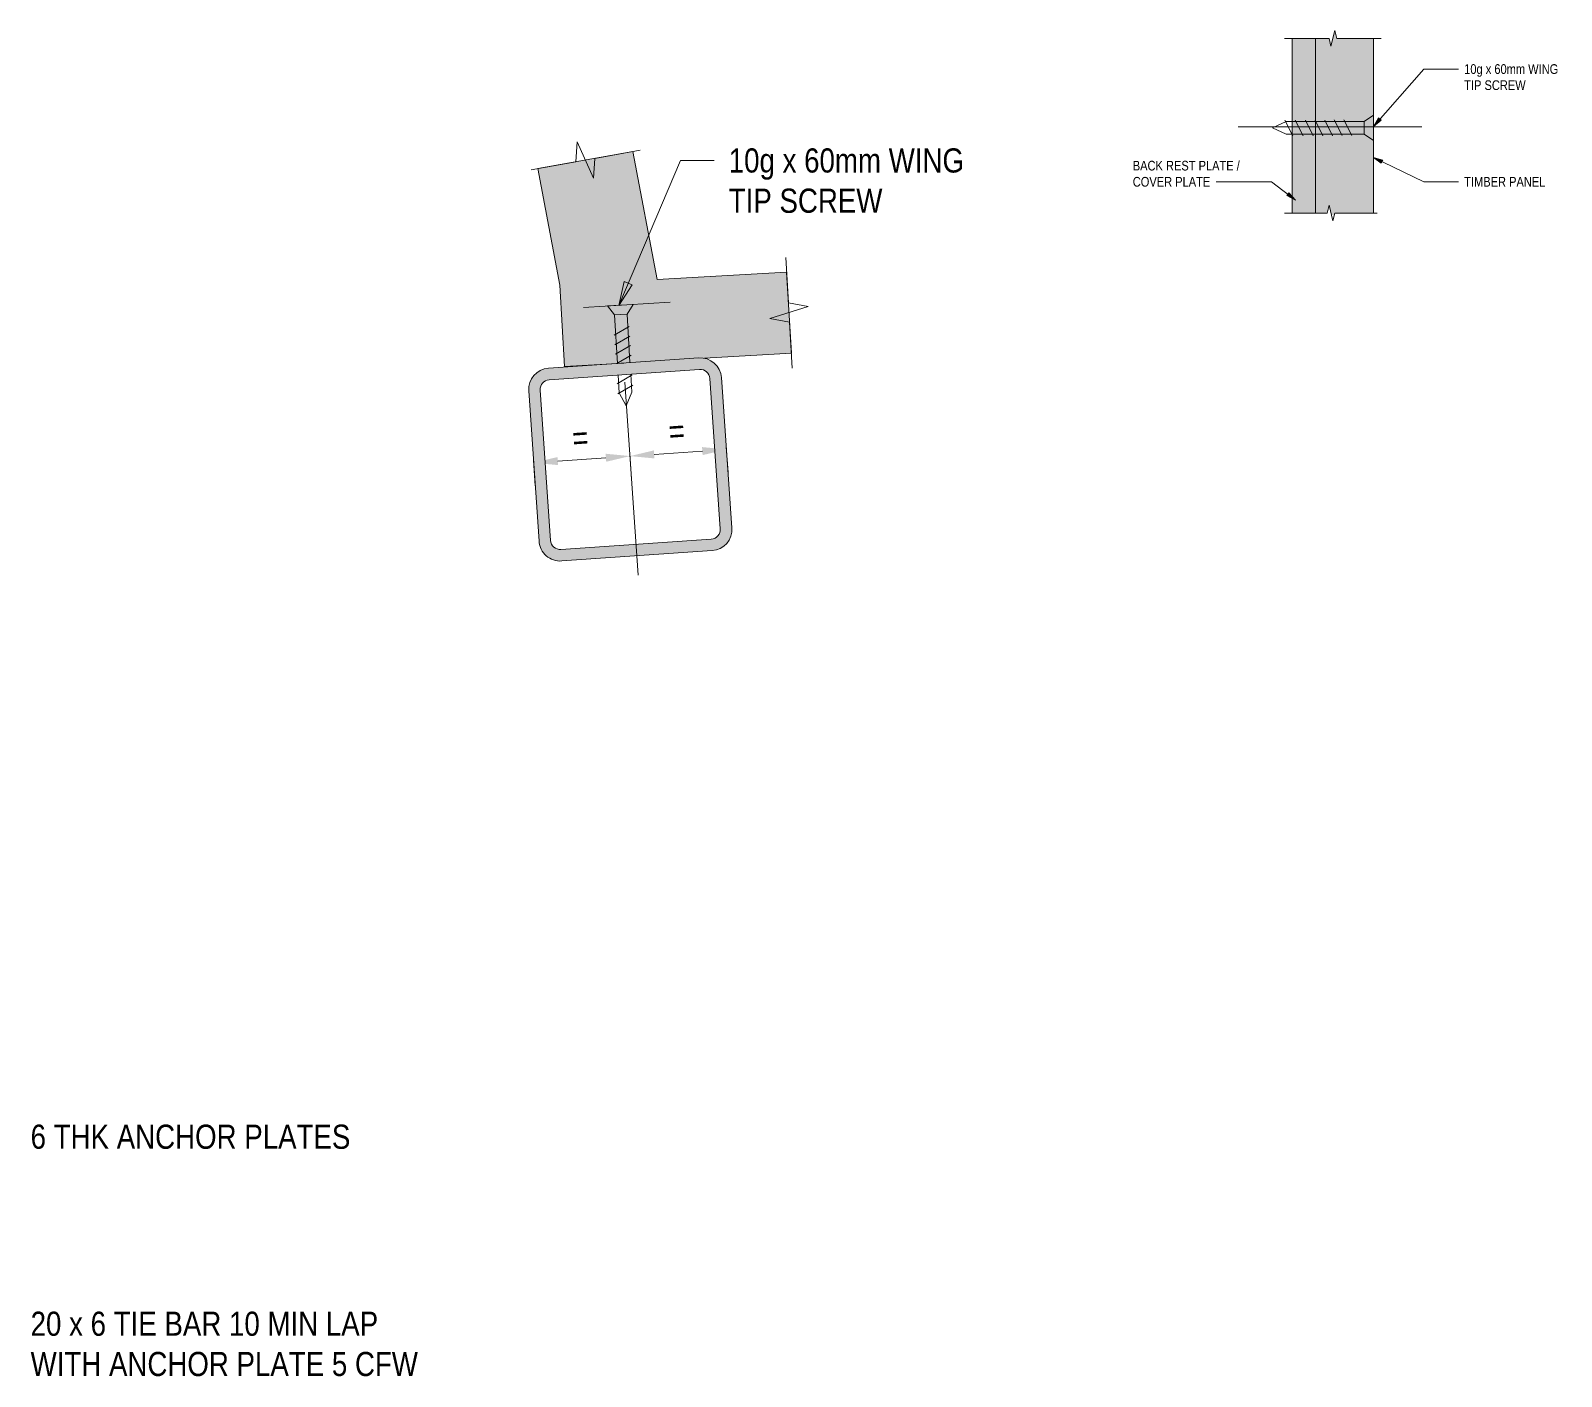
# Model space of a CAD drawing. Header units: metres. Extents: x 0.2 to 10.4, y 1.8 to 23.8.
# Drawn here: x 6.698 to 7.49, y 2.016 to 2.712 of the extents above; entities that cross this region are included whole.
import ezdxf

# ---------------------------------------------------------------- set-up
doc = ezdxf.new("R2010")
doc.units = ezdxf.units.M
doc.linetypes.add('JacobsCenter', pattern=[0.015, 0.009, -0.0015, 0.003, -0.0015])
doc.layers.get('Defpoints').update_dxf_attribs({"color": 41})
for name, color, linetype, lineweight in [('A-ANNO-DIMS', 7, 'Continuous', 9), ('A-DETL', 7, 'Continuous', 13), ('A-DETL-GENF', 7, 'Continuous', 9), ('G-ANNO-TEXT', 7, 'Continuous', 9)]:
    doc.layers.add(name, color=color, linetype=linetype, lineweight=lineweight)
doc.styles.add('Arial Narrow_1', font='ARIALN.TTF', dxfattribs={"height": 0.005})
doc.styles.add('Arial Narrow_4', font='ARIALN.TTF', dxfattribs={"height": 0.0125})
doc.dimstyles.new('Dimension_Standard_T__mm__2', dxfattribs={"dimscale": 0.3048, "dimtxt": 0.012793, "dimasz": 0.04101, "dimexe": 0.03937, "dimexo": 0.024606, "dimgap": 0.016404, "dimtad": 1, "dimdec": 0, "dimlfac": 1000, "dimzin": 0, "dimdsep": 46, "dimtxsty": 'Arial Narrow_4', "dimsah": 1, "dimcen": 0.09, "dimaunit": 1, "dimadec": 4, "dimazin": 0, "dimtfac": 1, "dimtdec": 4, "dimtix": 1, "dimtmove": 0, "dimatfit": 3, "dimfxl": 1, "dimtvp": 1, "dimtolj": 1, "dimtzin": 0, "dimlwd": 18, "dimlwe": 18, "dimarcsym": 2})

# ---------------------------------------------------------------- blocks, each defined once
blk = doc.blocks.new('CS_DET_BreakLine_ViewScale - CS_Std BreakLine-8506612-DRG-2873242 - DETAIL D')
at = {"layer": 'A-DETL-GENF'}
for p, q in [((-0.004, 0), (0.019, 0)), ((0.019, 0), (0.02, -0.004)), ((0.02, -0.004), (0.022, 0.004)), ((0.022, 0.004), (0.023, 0)), ((0.023, 0), (0.046, 0))]:
    blk.add_line(p, q, dxfattribs=at)
blk = doc.blocks.new('CS_DET_BreakLine_ViewScale - CS_Std BreakLine-8506684-DRG-2873242 - DETAIL D')
at = {"layer": 'A-DETL-GENF'}
for p, q in [((0.018, 0), (-0.004, 0)), ((0.019, 0.004), (0.018, 0)), ((0.021, -0.004), (0.019, 0.004)), ((0.022, 0), (0.021, -0.004)), ((0.044, 0), (0.022, 0))]:
    blk.add_line(p, q, dxfattribs=at)
blk = doc.blocks.new('DIMBLOCK26-DRG-2873242 - DETAIL B')
at = {"layer": 'A-ANNO-DIMS', "color": 0, "lineweight": 18, "transparency": 16777216}
for p, q in [((6.95786, 2.48996), (6.95878, 2.47666)), ((6.97043, 2.48949), (6.99537, 2.49121)), ((7.00775, 2.49341), (7.00866, 2.4801))]:
    blk.add_line(p, q, dxfattribs=at)
at = {"layer": 'A-ANNO-DIMS', "color": 0, "transparency": 16777216}
for points in [[(6.97028, 2.49157), (6.97057, 2.48741), (6.95796, 2.48863)], [(6.99522, 2.49329), (6.99551, 2.48913), (7.00784, 2.49207)]]:
    blk.add_solid(points, dxfattribs=at)
at = {"layer": 'Defpoints', "color": 0, "transparency": 16777216}
for p in [(6.95735, 2.49745), (7.00723, 2.50089), (7.00784, 2.49207)]:
    blk.add_point(p, dxfattribs=at)
at = {"layer": 'A-ANNO-DIMS', "color": 0, "lineweight": 18, "transparency": 16777216, "insert": (6.98212, 2.50157), "char_height": 0.0125, "width": 0.0099906, "attachment_point": 5, "rotation": 3.9507, "style": 'Arial Narrow_4'}
blk.add_mtext('\\A1;=', dxfattribs=at)
blk = doc.blocks.new('DIMBLOCK27-DRG-2873242 - DETAIL B')
at = {"layer": 'A-ANNO-DIMS', "color": 0, "lineweight": 18, "transparency": 16777216}
for p, q in [((7.05763, 2.49685), (7.05855, 2.48355)), ((7.00775, 2.49341), (7.00866, 2.4801)), ((7.02031, 2.49293), (7.04525, 2.49466))]:
    blk.add_line(p, q, dxfattribs=at)
at = {"layer": 'A-ANNO-DIMS', "color": 0, "transparency": 16777216}
for points in [[(7.0451, 2.49673), (7.04539, 2.49258), (7.05772, 2.49552)], [(7.02016, 2.49501), (7.02045, 2.49086), (7.00784, 2.49207)]]:
    blk.add_solid(points, dxfattribs=at)
at = {"layer": 'Defpoints', "color": 0, "transparency": 16777216}
for p in [(7.05711, 2.50434), (7.00723, 2.50089), (7.05772, 2.49552)]:
    blk.add_point(p, dxfattribs=at)
at = {"layer": 'A-ANNO-DIMS', "color": 0, "lineweight": 18, "transparency": 16777216, "insert": (7.032, 2.50502), "char_height": 0.0125, "width": 0.0099906, "attachment_point": 5, "rotation": 3.9507, "style": 'Arial Narrow_4'}
blk.add_mtext('\\A1;=', dxfattribs=at)

msp = doc.modelspace()

# ---------------------------------------------------------------- hatches: boundary and pattern name
at = {"layer": 'A-DETL-GENF', "true_color": 0xc9c2b6}
for points in [[(7.3722795, 2.6168246), (7.372543, 2.6178697), (7.392543, 2.6178697), (7.392543, 2.708312), (7.373543, 2.708312), (7.3728905, 2.7109219), (7.3722056, 2.7109625), (7.370543, 2.704312), (7.369543, 2.708312), (7.3625429, 2.708312), (7.362543, 2.6178697), (7.3685408, 2.6178697), (7.369543, 2.6218611), (7.3707799, 2.6169134), (7.3715408, 2.6168683)], [(6.9739395, 2.5384145), (7.0045416, 2.540226), (7.0438329, 2.5428853), (7.0468977, 2.5427332), (7.0913374, 2.5453638), (7.0888528, 2.5873366), (7.0218209, 2.5834382), (7.009335, 2.6497104), (6.9601112, 2.640913), (6.9714912, 2.5805111), (6.973678, 2.542911)]]:
    msp.add_hatch(color=9, dxfattribs=at).paths.add_polyline_path(points)
at = {"layer": 'A-DETL-GENF', "true_color": 0x808080}
msp.add_hatch(color=8, dxfattribs=at).paths.add_polyline_path([(7.3625408, 2.6178697), (7.3625429, 2.708312), (7.3505429, 2.708312), (7.3505408, 2.6178697)])
h = msp.add_hatch(color=8, dxfattribs=at)
h.paths.add_polyline_path([(6.9724947, 2.4377746), (7.0503093, 2.4431486), (7.0531238, 2.4437187), (7.0556947, 2.4449978), (7.0578471, 2.4468987), (7.0594341, 2.4492919), (7.0603476, 2.4520143), (7.0605253, 2.4548803), (7.0551513, 2.532695), (7.0545812, 2.5355094), (7.0533021, 2.5380804), (7.0514012, 2.5402327), (7.049008, 2.5418197), (7.0462856, 2.5427332), (7.0434195, 2.542911), (6.9656049, 2.5375369), (6.9627905, 2.5369668), (6.9602195, 2.5356878), (6.9580672, 2.5337868), (6.9564802, 2.5313936), (6.9555667, 2.5286712), (6.9553889, 2.5258052), (6.960763, 2.4479905), (6.961333, 2.4451761), (6.9626121, 2.4426051), (6.964513, 2.4404528), (6.9669062, 2.4388658), (6.9696286, 2.4379523)])
h.paths.add_polyline_path([(6.9720813, 2.4437603), (6.9707786, 2.4438411), (6.9695411, 2.4442563), (6.9684533, 2.4449777), (6.9675892, 2.445956), (6.9670078, 2.4471246), (6.9667487, 2.4484039), (6.9613747, 2.5262186), (6.9614555, 2.5275213), (6.9618707, 2.5287588), (6.962592, 2.5298466), (6.9635704, 2.5307107), (6.964739, 2.5312921), (6.9660183, 2.5315512), (7.0438329, 2.5369252), (7.0451357, 2.5368444), (7.0463731, 2.5364292), (7.047461, 2.5357078), (7.048325, 2.5347295), (7.0489064, 2.5335609), (7.0491655, 2.5322816), (7.0545396, 2.454467), (7.0544588, 2.4531642), (7.0540436, 2.4519267), (7.0533222, 2.4508389), (7.0523439, 2.4499749), (7.0511752, 2.4493935), (7.049896, 2.4491343), (7.0148676, 2.4467152)])
at = {"layer": 'G-ANNO-TEXT'}
for points in [[(7.392498, 2.6627497), (7.3964628, 2.6659211), (7.395139, 2.6670859)], [(7.392498, 2.64671), (7.3966125, 2.6437355), (7.3973817, 2.6453221)], [(7.3522223, 2.6245246), (7.3488013, 2.6282761), (7.3477245, 2.6268798)], [(7.0019877, 2.5700834), (7.0089176, 2.5807174), (7.0048626, 2.5824463)]]:
    msp.add_hatch(color=256, dxfattribs=at).paths.add_polyline_path(points)

# ---------------------------------------------------------------- linework, layer by layer
at = {"layer": 'A-DETL', "lineweight": 9}
for p, q in [((7.3505429, 2.708312), (7.3505408, 2.6178697)), ((7.3625408, 2.6178697), (7.3625429, 2.708312)), ((7.392543, 2.6178697), (7.392543, 2.708312)), ((7.0218209, 2.5834382), (7.009335, 2.6497104)), ((6.9601112, 2.640913), (6.9714912, 2.5805111)), ((7.0888528, 2.5873366), (7.0218209, 2.5834382)), ((6.9714912, 2.5805111), (6.9739395, 2.5384145)), ((7.0434195, 2.542911), (6.9656049, 2.5375369)), ((7.0462856, 2.542697), (7.0913374, 2.5453638)), ((6.9660183, 2.5315512), (7.0438329, 2.5369252)), ((6.9739395, 2.5384145), (7.0045416, 2.540226)), ((7.0491655, 2.5322816), (7.0545396, 2.454467)), ((7.0605253, 2.4548803), (7.0551513, 2.532695)), ((6.9553889, 2.5258052), (6.960763, 2.4479905)), ((6.9667487, 2.4484039), (6.9613747, 2.5262186)), ((7.049896, 2.4491343), (6.9720813, 2.4437603)), ((6.9724947, 2.4377746), (7.0503093, 2.4431486))]:
    msp.add_line(p, q, dxfattribs=at)
at = {"layer": 'A-DETL'}
for p, q in [((7.392543, 2.6810656), (7.392543, 2.6360656)), ((7.3403043, 2.6619369), (7.3473043, 2.6651868)), ((7.3403043, 2.6619369), (7.3473042, 2.6586868)), ((7.3467546, 2.6659352), (7.350786, 2.6578885)), ((7.3473043, 2.6651868), (7.3877517, 2.6651858)), ((7.3520877, 2.6659324), (7.3561191, 2.6578858)), ((7.3573366, 2.6659323), (7.361368, 2.6578857)), ((7.3623366, 2.6659321), (7.366368, 2.6578855)), ((7.3673366, 2.665932), (7.371368, 2.6578854)), ((7.3722978, 2.6660454), (7.3763291, 2.6579988)), ((7.3772978, 2.6660453), (7.3813291, 2.6579987)), ((7.3877517, 2.6651858), (7.3877515, 2.6586858)), ((7.3877517, 2.6651858), (7.3925431, 2.6685241)), ((7.3925431, 2.6685241), (7.3925428, 2.6553473)), ((6.9798011, 2.644432), (6.9805027, 2.6547159)), ((6.9805027, 2.6547159), (6.9889435, 2.6359075)), ((7.3473042, 2.6586868), (7.3877515, 2.6586858)), ((7.3877515, 2.6586858), (7.3925428, 2.6553473)), ((6.9889435, 2.6359075), (6.9896451, 2.6461914)), ((6.9896451, 2.6461914), (7.0130346, 2.6503716)), ((6.9566288, 2.6402906), (6.9798011, 2.644432)), ((7.0884087, 2.5948403), (7.0897996, 2.5713419)), ((6.9837011, 2.5690455), (7.0286224, 2.5717057)), ((6.9962207, 2.5697871), (7.0093744, 2.5705657)), ((6.9998364, 2.5652014), (6.9962207, 2.5697871)), ((7.006325, 2.5655854), (7.0093744, 2.5705657)), ((7.0999299, 2.5694372), (7.0802603, 2.5632641)), ((7.0897996, 2.5713419), (7.0999299, 2.5694372)), ((6.9995964, 2.5547149), (7.0073906, 2.5592149)), ((6.9998364, 2.5652014), (7.006325, 2.5655854)), ((7.0013279, 2.540004), (6.9998364, 2.5652014)), ((7.0078128, 2.5404519), (7.006325, 2.5655854)), ((7.0802603, 2.5632641), (7.0903905, 2.5613594)), ((7.0903905, 2.5613594), (7.0917945, 2.5376408)), ((6.9998918, 2.5497236), (7.007686, 2.5542236)), ((7.0002983, 2.5447779), (7.0080925, 2.5492779)), ((7.0009217, 2.539976), (7.008388, 2.5442866)), ((7.0011994, 2.5295556), (7.0089936, 2.5340556)), ((7.0015119, 2.5242317), (7.0093061, 2.5287317)), ((7.0022264, 2.5248247), (7.0016825, 2.5340142)), ((7.0087151, 2.5252088), (7.0081673, 2.5344621)), ((7.0058844, 2.518029), (7.0022264, 2.5248247)), ((7.0058844, 2.518029), (7.0087151, 2.5252088))]:
    msp.add_line(p, q, dxfattribs=at)
at = {"layer": 'A-DETL', "linetype": 'JacobsCenter', "lineweight": 9}
for p, q in [((7.3225389, 2.6625339), (7.4175389, 2.6625339)), ((7.012091, 2.4304853), (7.0007228, 2.5950932))]:
    msp.add_line(p, q, dxfattribs=at)
at = {"layer": 'A-DETL', "color": 7, "lineweight": 9, "true_color": 0xffffff}
for p, q in [((7.009335, 2.6497104), (6.9601112, 2.640913)), ((7.0913374, 2.5453638), (7.0888528, 2.5873366))]:
    msp.add_line(p, q, dxfattribs=at)
at = {"layer": 'A-DETL', "lineweight": 9}
for centre, radius, start, end in [((7.0441774, 2.5319371), 0.011, 3.9506999, 93.9506999), ((6.9663628, 2.5265631), 0.011, 93.9506999, 183.9506999), ((7.0441774, 2.5319371), 0.005, 3.9506999, 93.9506999), ((6.9663628, 2.5265631), 0.005, 93.9506999, 183.9506999), ((6.9717368, 2.4487484), 0.011, 183.9506999, 273.9506999), ((6.9717368, 2.4487484), 0.005, 183.9506999, 273.9506999), ((7.0495515, 2.4541225), 0.005, 273.9506999, 3.9506999), ((7.0495515, 2.4541225), 0.011, 273.9506999, 3.9506999)]:
    msp.add_arc(centre, radius, start, end, dxfattribs=at)
at = {"layer": 'G-ANNO-TEXT'}
for p, q in [((7.392498, 2.6627497), (7.4185878, 2.6924014)), ((7.4185878, 2.6924014), (7.4365221, 2.6924014)), ((7.395139, 2.6670859), (7.392498, 2.6627497)), ((7.392498, 2.6627497), (7.3964628, 2.6659211)), ((7.3964628, 2.6659211), (7.395139, 2.6670859)), ((7.392498, 2.64671), (7.3966125, 2.6437355)), ((7.3973817, 2.6453221), (7.392498, 2.64671)), ((7.392498, 2.64671), (7.4185878, 2.6340614)), ((7.0019877, 2.5700834), (7.0339708, 2.6450984)), ((7.0339708, 2.6450984), (7.0514162, 2.6450984)), ((7.3966125, 2.6437355), (7.3973817, 2.6453221)), ((7.3293349, 2.634067), (7.3112299, 2.634067)), ((7.3398482, 2.634067), (7.3293349, 2.634067)), ((7.3522223, 2.6245246), (7.3398482, 2.634067)), ((7.4185878, 2.6340614), (7.4365221, 2.6340614)), ((7.3488013, 2.6282761), (7.3477245, 2.6268798)), ((7.3477245, 2.6268798), (7.3522223, 2.6245246)), ((7.3522223, 2.6245246), (7.3488013, 2.6282761)), ((7.0048626, 2.5824463), (7.0019877, 2.5700834)), ((7.0089176, 2.5807174), (7.0048626, 2.5824463)), ((7.0019877, 2.5700834), (7.0089176, 2.5807174))]:
    msp.add_line(p, q, dxfattribs=at)

# ---------------------------------------------------------------- block references
at = {"layer": 'A-DETL-GENF'}
for name, p in [('CS_DET_BreakLine_ViewScale - CS_Std BreakLine-8506612-DRG-2873242 - DETAIL D', (7.3505429, 2.708312)), ('CS_DET_BreakLine_ViewScale - CS_Std BreakLine-8506684-DRG-2873242 - DETAIL D', (7.3505408, 2.6178697))]:
    msp.add_blockref(name, p, dxfattribs=at)

# ---------------------------------------------------------------- texts
at = {"layer": 'G-ANNO-TEXT', "attachment_point": 1, "bg_fill": 3, "box_fill_scale": 1, "bg_fill_color": 256, "bg_fill_transparency": 0}
for s, insert, char_height, style in [('BACK REST PLATE / ', (7.2679949, 2.6449014), 0.005, 'Arial Narrow_1'), ('6 THK ANCHOR PLATES', (6.6976446, 2.1460125), 0.0125, 'Arial Narrow_4'), ('20 x 6 TIE BAR 10 MIN LAP ', (6.6976446, 2.0492055), 0.0125, 'Arial Narrow_4'), ('WITH ANCHOR PLATE 5 CFW', (6.6976446, 2.0283696), 0.0125, 'Arial Narrow_4')]:
    msp.add_mtext(s, dxfattribs=dict(at, insert=insert, char_height=char_height, style=style))

# ---------------------------------------------------------------- dimensions: what is measured, and where the dimension line sits
at = {"layer": 'A-ANNO-DIMS', "lineweight": 18}
for base, p1, p2, picture, middle in [((7.0577188, 2.4955177), (7.0072287, 2.5008906), (7.0571098, 2.5043355), 'DIMBLOCK27-DRG-2873242 - DETAIL B', (7.0320031, 2.5050185)), ((7.0078376, 2.4920728), (6.9573475, 2.4974457), (7.0072287, 2.5008906), 'DIMBLOCK26-DRG-2873242 - DETAIL B', (6.9821219, 2.5015736))]:
    dim = msp.add_linear_dim(base=base, p1=p1, p2=p2, angle=3.9506999, text='=', dimstyle='Dimension_Standard_T__mm__2', override={"dimpost": '<>', "dimfxl": 0.05}, dxfattribs=at)
    dim.commit()
    dim.dimension.update_dxf_attribs({"geometry": picture, "text_midpoint": middle})

# ---------------------------------------------------------------- next in the draw order: texts
at = {"layer": 'G-ANNO-TEXT', "attachment_point": 1, "bg_fill": 3, "box_fill_scale": 1, "bg_fill_color": 256, "bg_fill_transparency": 0}
for s, insert, char_height, style in [('10g x 60mm WING ', (7.4395038, 2.6949014), 0.005, 'Arial Narrow_1'), ('10g x 60mm WING ', (7.0589162, 2.6513484), 0.0125, 'Arial Narrow_4'), ('TIP SCREW', (7.0589162, 2.6305125), 0.0125, 'Arial Narrow_4'), ('COVER PLATE', (7.2679949, 2.636567), 0.005, 'Arial Narrow_1'), ('TIMBER PANEL', (7.4395038, 2.6365614), 0.005, 'Arial Narrow_1')]:
    msp.add_mtext(s, dxfattribs=dict(at, insert=insert, char_height=char_height, style=style))

# ---------------------------------------------------------------- next in the draw order: texts
at = {"layer": 'G-ANNO-TEXT', "insert": (7.4395038, 2.686567), "char_height": 0.005, "attachment_point": 1, "style": 'Arial Narrow_1', "bg_fill": 3, "box_fill_scale": 1, "bg_fill_color": 256, "bg_fill_transparency": 0}
msp.add_mtext('TIP SCREW', dxfattribs=at)

doc.saveas('drawing.dxf')
